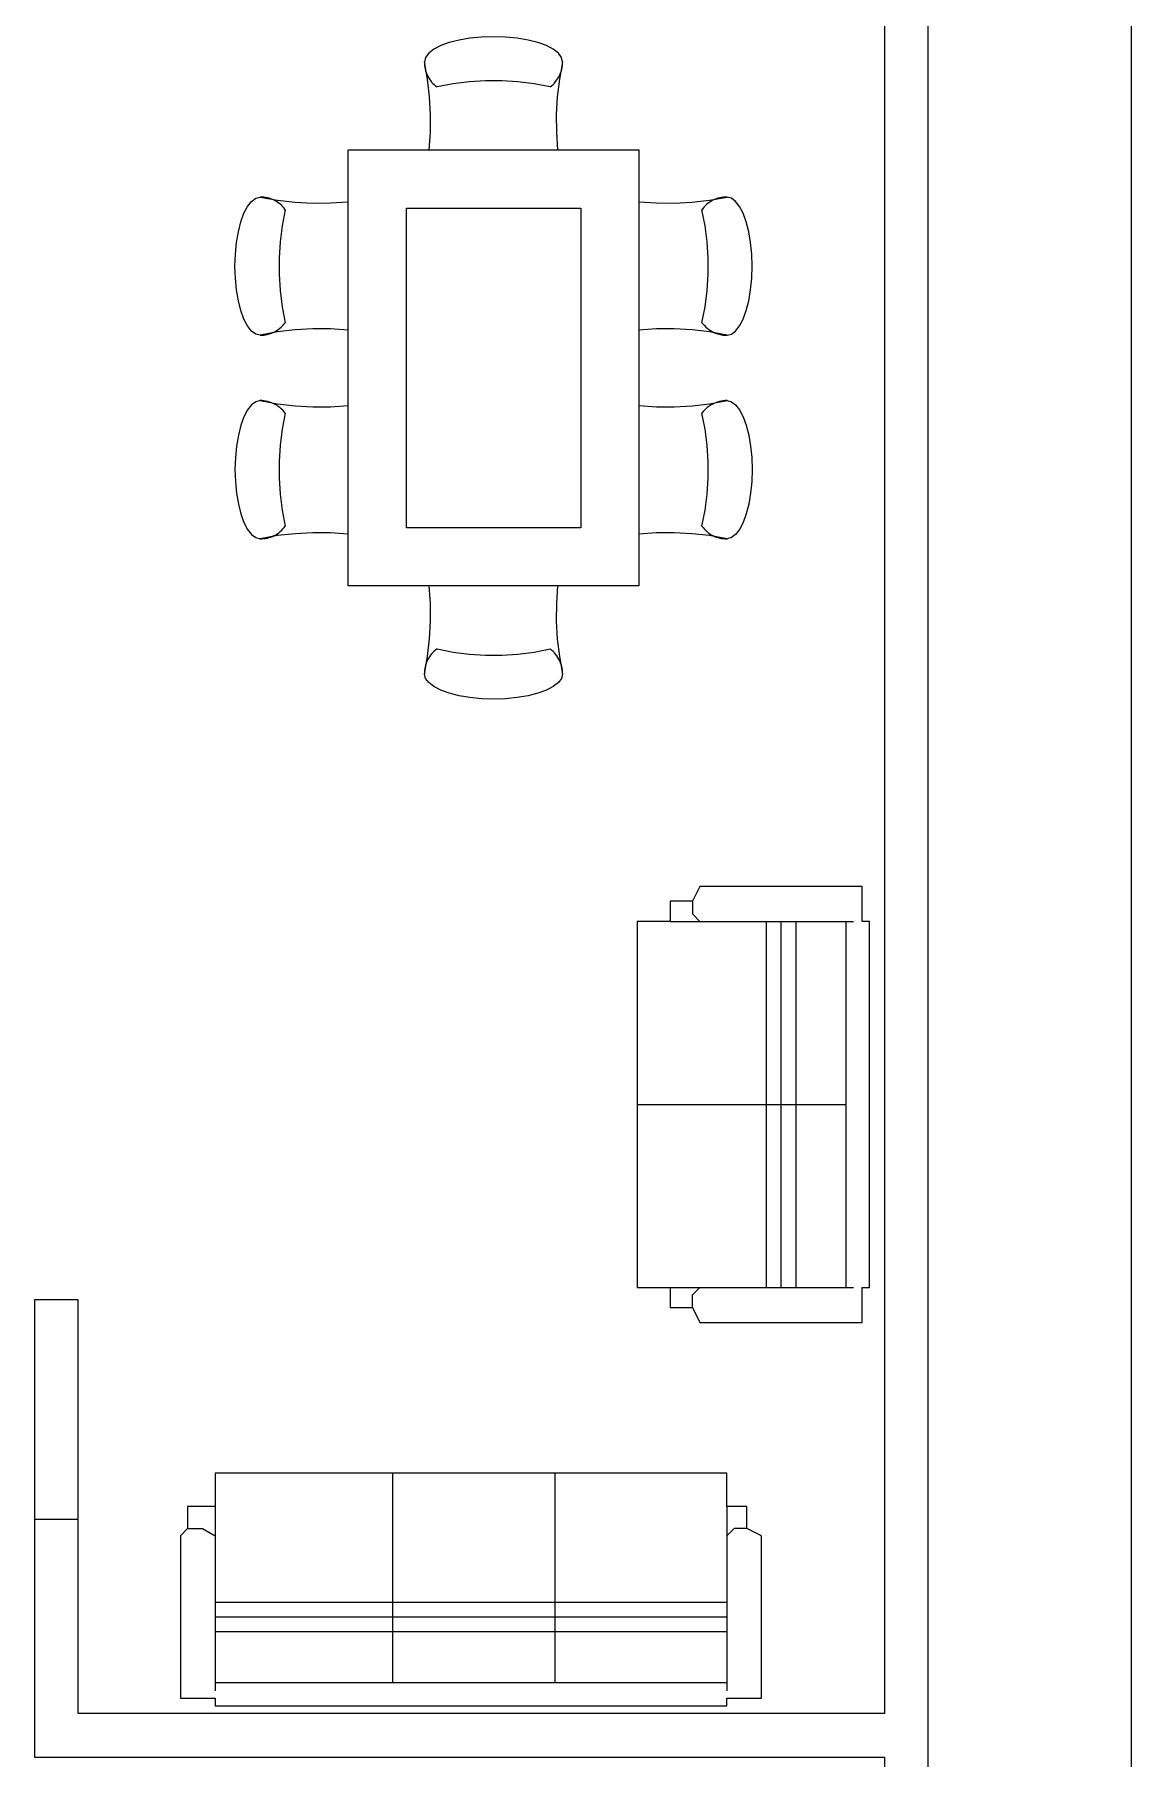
# Model space of a CAD drawing. Header units: metres. Extents: x -3.9 to 2.8, y -6.7 to 8.3.
# Drawn here: x -1.01 to 2.76, y -1.7 to 4.24 of the extents above; entities that cross this region are included whole.
import ezdxf

# ---------------------------------------------------------------- set-up
doc = ezdxf.new("R2010")
doc.units = ezdxf.units.M
doc.linetypes.add('DASHED', pattern=[19.05, 12.7, -6.35])
doc.layers.add('SectionCutEdges', color=7, linetype='Continuous')

msp = doc.modelspace()

# ---------------------------------------------------------------- linework, layer by layer
for p, q in [((2.0649, -1.6908), (2.0649, 4.8092)), ((0.4509, 4.2174), (0.417, 4.2088)), ((0.4884, 4.2238), (0.4509, 4.2174)), ((0.5284, 4.2277), (0.4884, 4.2238)), ((0.5697, 4.229), (0.5284, 4.2277)), ((0.6109, 4.2277), (0.5697, 4.229)), ((0.6509, 4.2238), (0.6109, 4.2277)), ((0.6884, 4.2174), (0.6509, 4.2238)), ((0.7223, 4.2088), (0.6884, 4.2174)), ((0.3358, 4.1576), (0.3322, 4.1426)), ((0.3465, 4.1722), (0.3358, 4.1576)), ((0.364, 4.1858), (0.3465, 4.1722)), ((0.3877, 4.1981), (0.364, 4.1858)), ((0.417, 4.2088), (0.3877, 4.1981)), ((0.7516, 4.1981), (0.7223, 4.2088)), ((0.7753, 4.1858), (0.7516, 4.1981)), ((0.7928, 4.1722), (0.7753, 4.1858)), ((0.8036, 4.1576), (0.7928, 4.1722)), ((0.8072, 4.1426), (0.8036, 4.1576)), ((0.3322, 4.1426), (0.3321, 4.1363)), ((0.3321, 4.1363), (0.3324, 4.13)), ((0.3425, 4.0825), (0.3322, 4.1426)), ((0.3324, 4.13), (0.3332, 4.1238)), ((0.3332, 4.1238), (0.3343, 4.1176)), ((0.3343, 4.1176), (0.3358, 4.1115)), ((0.3358, 4.1115), (0.3377, 4.1055)), ((0.3377, 4.1055), (0.34, 4.0996)), ((0.34, 4.0996), (0.3426, 4.0939)), ((0.3426, 4.0939), (0.3456, 4.0883)), ((0.7944, 4.0913), (0.7974, 4.0973)), ((0.8072, 4.1426), (0.796, 4.0826)), ((0.7974, 4.0973), (0.8, 4.1034)), ((0.8, 4.1034), (0.8022, 4.1097)), ((0.8022, 4.1097), (0.804, 4.1162)), ((0.804, 4.1162), (0.8054, 4.1227)), ((0.8054, 4.1227), (0.8064, 4.1293)), ((0.8064, 4.1293), (0.807, 4.136)), ((0.807, 4.136), (0.8072, 4.1426)), ((0.3493, 4.0219), (0.3425, 4.0825)), ((0.3456, 4.0883), (0.3489, 4.083)), ((0.3489, 4.083), (0.3526, 4.0779)), ((0.3526, 4.0779), (0.3566, 4.073)), ((0.3566, 4.073), (0.3609, 4.0684)), ((0.3609, 4.0684), (0.3655, 4.064)), ((0.3655, 4.064), (0.3703, 4.06)), ((0.3703, 4.06), (0.3754, 4.0563)), ((0.4303, 4.0668), (0.3754, 4.0563)), ((0.4858, 4.0739), (0.4303, 4.0668)), ((0.5417, 4.0774), (0.4858, 4.0739)), ((0.5977, 4.0774), (0.5417, 4.0774)), ((0.6535, 4.0739), (0.5977, 4.0774)), ((0.709, 4.0668), (0.6535, 4.0739)), ((0.764, 4.0563), (0.709, 4.0668)), ((0.764, 4.0563), (0.7692, 4.0604)), ((0.7692, 4.0604), (0.7742, 4.0649)), ((0.7742, 4.0649), (0.7789, 4.0696)), ((0.7789, 4.0696), (0.7833, 4.0747)), ((0.7833, 4.0747), (0.7873, 4.08)), ((0.7873, 4.08), (0.791, 4.0855)), ((0.796, 4.0826), (0.7888, 4.022)), ((0.791, 4.0855), (0.7944, 4.0913)), ((0.3525, 3.9611), (0.3493, 4.0219)), ((0.7888, 4.022), (0.7853, 3.9611)), ((0.3521, 3.9001), (0.3525, 3.9611)), ((0.7853, 3.9611), (0.7858, 3.9001)), ((0.3481, 3.8392), (0.3521, 3.9001)), ((0.7858, 3.9001), (0.7901, 3.8392)), ((0.0697, 3.8392), (1.0697, 3.8392)), ((0.0697, 2.3392), (0.0697, 3.8392)), ((1.0697, 3.8392), (1.0697, 2.3392)), ((-0.2999, 3.5919), (-0.2892, 3.6212)), ((-0.2892, 3.6212), (-0.2769, 3.6449)), ((-0.2769, 3.6449), (-0.2633, 3.6624)), ((-0.2633, 3.6624), (-0.2487, 3.6731)), ((-0.2487, 3.6731), (-0.2337, 3.6767)), ((-0.2274, 3.6768), (-0.2337, 3.6767)), ((-0.2337, 3.6767), (-0.1736, 3.6664)), ((-0.2211, 3.6765), (-0.2274, 3.6768)), ((-0.2149, 3.6757), (-0.2211, 3.6765)), ((-0.2087, 3.6746), (-0.2149, 3.6757)), ((-0.2026, 3.6731), (-0.2087, 3.6746)), ((-0.1965, 3.6712), (-0.2026, 3.6731)), ((-0.1907, 3.6689), (-0.1965, 3.6712)), ((-0.185, 3.6663), (-0.1907, 3.6689)), ((-0.1794, 3.6633), (-0.185, 3.6663)), ((-0.1741, 3.66), (-0.1794, 3.6633)), ((-0.1689, 3.6563), (-0.1741, 3.66)), ((-0.1736, 3.6664), (-0.113, 3.6596)), ((-0.1641, 3.6523), (-0.1689, 3.6563)), ((-0.1595, 3.648), (-0.1641, 3.6523)), ((-0.1551, 3.6435), (-0.1595, 3.648)), ((-0.1474, 3.6335), (-0.1579, 3.5786)), ((-0.1511, 3.6386), (-0.1551, 3.6435)), ((-0.1474, 3.6335), (-0.1511, 3.6386)), ((-0.113, 3.6596), (-0.0521, 3.6564)), ((-0.0521, 3.6564), (0.0088, 3.6568)), ((0.0088, 3.6568), (0.0697, 3.6608)), ((0.2697, 3.6392), (0.8697, 3.6392)), ((0.2697, 2.5392), (0.2697, 3.6392)), ((0.8697, 3.6392), (0.8697, 2.5392)), ((1.0697, 3.6608), (1.1305, 3.6568)), ((1.1305, 3.6568), (1.1915, 3.6564)), ((1.1915, 3.6564), (1.2524, 3.6596)), ((1.2524, 3.6596), (1.313, 3.6664)), ((1.2904, 3.6386), (1.2867, 3.6335)), ((1.2973, 3.5786), (1.2867, 3.6335)), ((1.2945, 3.6435), (1.2904, 3.6386)), ((1.2988, 3.648), (1.2945, 3.6435)), ((1.3034, 3.6523), (1.2988, 3.648)), ((1.3083, 3.6563), (1.3034, 3.6523)), ((1.3134, 3.66), (1.3083, 3.6563)), ((1.313, 3.6664), (1.3731, 3.6767)), ((1.3188, 3.6633), (1.3134, 3.66)), ((1.3243, 3.6663), (1.3188, 3.6633)), ((1.33, 3.6689), (1.3243, 3.6663)), ((1.3359, 3.6712), (1.33, 3.6689)), ((1.3419, 3.6731), (1.3359, 3.6712)), ((1.348, 3.6746), (1.3419, 3.6731)), ((1.3542, 3.6757), (1.348, 3.6746)), ((1.3605, 3.6765), (1.3542, 3.6757)), ((1.3668, 3.6768), (1.3605, 3.6765)), ((1.3731, 3.6767), (1.3668, 3.6768)), ((1.3881, 3.6731), (1.3731, 3.6767)), ((1.4026, 3.6624), (1.3881, 3.6731)), ((1.4162, 3.6449), (1.4026, 3.6624)), ((1.4286, 3.6212), (1.4162, 3.6449)), ((1.4392, 3.5919), (1.4286, 3.6212)), ((-0.3085, 3.558), (-0.2999, 3.5919)), ((-0.1579, 3.5786), (-0.165, 3.5231)), ((1.3043, 3.5231), (1.2973, 3.5786)), ((1.4479, 3.558), (1.4392, 3.5919)), ((-0.3188, 3.4805), (-0.3149, 3.5205)), ((-0.3149, 3.5205), (-0.3085, 3.558)), ((-0.165, 3.5231), (-0.1685, 3.4672)), ((1.3079, 3.4672), (1.3043, 3.5231)), ((1.4542, 3.5205), (1.4479, 3.558)), ((1.4581, 3.4805), (1.4542, 3.5205)), ((-0.3201, 3.4392), (-0.3188, 3.4805)), ((-0.1685, 3.4672), (-0.1685, 3.4113)), ((1.3079, 3.4113), (1.3079, 3.4672)), ((1.4594, 3.4392), (1.4581, 3.4805)), ((-0.3188, 3.398), (-0.3201, 3.4392)), ((-0.3149, 3.358), (-0.3188, 3.398)), ((-0.1685, 3.4113), (-0.165, 3.3554)), ((1.3043, 3.3554), (1.3079, 3.4113)), ((1.4542, 3.358), (1.4581, 3.398)), ((1.4581, 3.398), (1.4594, 3.4392)), ((-0.3085, 3.3205), (-0.3149, 3.358)), ((-0.165, 3.3554), (-0.1579, 3.2999)), ((1.2973, 3.2999), (1.3043, 3.3554)), ((1.4479, 3.3205), (1.4542, 3.358)), ((-0.2999, 3.2866), (-0.3085, 3.3205)), ((-0.2892, 3.2573), (-0.2999, 3.2866)), ((-0.1579, 3.2999), (-0.1474, 3.2449)), ((1.2867, 3.2449), (1.2973, 3.2999)), ((1.4286, 3.2573), (1.4392, 3.2866)), ((1.4392, 3.2866), (1.4479, 3.3205)), ((-0.2769, 3.2336), (-0.2892, 3.2573)), ((-0.2633, 3.2161), (-0.2769, 3.2336)), ((-0.2487, 3.2054), (-0.2633, 3.2161)), ((-0.2337, 3.2017), (-0.2487, 3.2054)), ((-0.1737, 3.2129), (-0.2337, 3.2017)), ((-0.2204, 3.2025), (-0.2138, 3.2035)), ((-0.2138, 3.2035), (-0.2073, 3.2049)), ((-0.2073, 3.2049), (-0.2008, 3.2067)), ((-0.2008, 3.2067), (-0.1945, 3.209)), ((-0.1945, 3.209), (-0.1884, 3.2116)), ((-0.1884, 3.2116), (-0.1824, 3.2145)), ((-0.1824, 3.2145), (-0.1766, 3.2179)), ((-0.1766, 3.2179), (-0.1711, 3.2216)), ((-0.1131, 3.2202), (-0.1737, 3.2129)), ((-0.1711, 3.2216), (-0.1658, 3.2257)), ((-0.1658, 3.2257), (-0.1607, 3.23)), ((-0.1607, 3.23), (-0.156, 3.2347)), ((-0.156, 3.2347), (-0.1515, 3.2397)), ((-0.1515, 3.2397), (-0.1474, 3.2449)), ((-0.0522, 3.2236), (-0.1131, 3.2202)), ((0.0088, 3.2232), (-0.0522, 3.2236)), ((0.0697, 3.2188), (0.0088, 3.2232)), ((1.1305, 3.2232), (1.0697, 3.2188)), ((1.1916, 3.2236), (1.1305, 3.2232)), ((1.2525, 3.2202), (1.1916, 3.2236)), ((1.3131, 3.2129), (1.2525, 3.2202)), ((1.2867, 3.2449), (1.2908, 3.2397)), ((1.2908, 3.2397), (1.2953, 3.2347)), ((1.2953, 3.2347), (1.3001, 3.23)), ((1.3001, 3.23), (1.3051, 3.2257)), ((1.3051, 3.2257), (1.3104, 3.2216)), ((1.3104, 3.2216), (1.316, 3.2179)), ((1.3731, 3.2017), (1.3131, 3.2129)), ((1.316, 3.2179), (1.3218, 3.2145)), ((1.3218, 3.2145), (1.3277, 3.2116)), ((1.3277, 3.2116), (1.3339, 3.209)), ((1.3339, 3.209), (1.3402, 3.2067)), ((1.3402, 3.2067), (1.3466, 3.2049)), ((1.3466, 3.2049), (1.3531, 3.2035)), ((1.3531, 3.2035), (1.3597, 3.2025)), ((1.3731, 3.2017), (1.3881, 3.2054)), ((1.3881, 3.2054), (1.4026, 3.2161)), ((1.4026, 3.2161), (1.4162, 3.2336)), ((1.4162, 3.2336), (1.4286, 3.2573)), ((-0.2337, 3.2017), (-0.227, 3.2019)), ((-0.227, 3.2019), (-0.2204, 3.2025)), ((1.3597, 3.2025), (1.3664, 3.2019)), ((1.3664, 3.2019), (1.3731, 3.2017)), ((-0.2487, 2.9731), (-0.2633, 2.9624)), ((-0.2337, 2.9767), (-0.2487, 2.9731)), ((-0.2337, 2.9767), (-0.1737, 2.9656)), ((-0.227, 2.9766), (-0.2337, 2.9767)), ((-0.2204, 2.976), (-0.227, 2.9766)), ((-0.2138, 2.975), (-0.2204, 2.976)), ((-0.2073, 2.9736), (-0.2138, 2.975)), ((-0.2008, 2.9717), (-0.2073, 2.9736)), ((-0.1945, 2.9695), (-0.2008, 2.9717)), ((-0.1884, 2.9669), (-0.1945, 2.9695)), ((-0.1824, 2.9639), (-0.1884, 2.9669)), ((1.3131, 2.9656), (1.3731, 2.9767)), ((1.3277, 2.9669), (1.3218, 2.9639)), ((1.3339, 2.9695), (1.3277, 2.9669)), ((1.3402, 2.9717), (1.3339, 2.9695)), ((1.3466, 2.9736), (1.3402, 2.9717)), ((1.3531, 2.975), (1.3466, 2.9736)), ((1.3597, 2.976), (1.3531, 2.975)), ((1.3664, 2.9766), (1.3597, 2.976)), ((1.3731, 2.9767), (1.3664, 2.9766)), ((1.3731, 2.9767), (1.3881, 2.9731)), ((1.3881, 2.9731), (1.4026, 2.9624)), ((-0.2892, 2.9212), (-0.2999, 2.8919)), ((-0.2769, 2.9449), (-0.2892, 2.9212)), ((-0.2633, 2.9624), (-0.2769, 2.9449)), ((-0.1766, 2.9606), (-0.1824, 2.9639)), ((-0.1711, 2.9569), (-0.1766, 2.9606)), ((-0.1737, 2.9656), (-0.1131, 2.9583)), ((-0.1658, 2.9528), (-0.1711, 2.9569)), ((-0.1607, 2.9484), (-0.1658, 2.9528)), ((-0.156, 2.9438), (-0.1607, 2.9484)), ((-0.1474, 2.9335), (-0.1579, 2.8786)), ((-0.1515, 2.9388), (-0.156, 2.9438)), ((-0.1474, 2.9335), (-0.1515, 2.9388)), ((-0.1131, 2.9583), (-0.0522, 2.9549)), ((-0.0522, 2.9549), (0.0088, 2.9553)), ((0.0088, 2.9553), (0.0697, 2.9596)), ((1.0697, 2.9596), (1.1305, 2.9553)), ((1.1305, 2.9553), (1.1916, 2.9549)), ((1.1916, 2.9549), (1.2525, 2.9583)), ((1.2525, 2.9583), (1.3131, 2.9656)), ((1.2908, 2.9388), (1.2867, 2.9335)), ((1.2973, 2.8786), (1.2867, 2.9335)), ((1.2953, 2.9438), (1.2908, 2.9388)), ((1.3001, 2.9484), (1.2953, 2.9438)), ((1.3051, 2.9528), (1.3001, 2.9484)), ((1.3104, 2.9569), (1.3051, 2.9528)), ((1.316, 2.9606), (1.3104, 2.9569)), ((1.3218, 2.9639), (1.316, 2.9606)), ((1.4026, 2.9624), (1.4162, 2.9449)), ((1.4162, 2.9449), (1.4286, 2.9212)), ((1.4286, 2.9212), (1.4392, 2.8919)), ((-0.3085, 2.858), (-0.3149, 2.8205)), ((-0.2999, 2.8919), (-0.3085, 2.858)), ((-0.1579, 2.8786), (-0.165, 2.8231)), ((1.3043, 2.8231), (1.2973, 2.8786)), ((1.4392, 2.8919), (1.4479, 2.858)), ((1.4479, 2.858), (1.4542, 2.8205)), ((-0.3149, 2.8205), (-0.3188, 2.7805)), ((-0.165, 2.8231), (-0.1685, 2.7672)), ((1.3079, 2.7672), (1.3043, 2.8231)), ((1.4542, 2.8205), (1.4581, 2.7805)), ((-0.3188, 2.7805), (-0.3201, 2.7392)), ((-0.3201, 2.7392), (-0.3188, 2.698)), ((-0.1685, 2.7672), (-0.1685, 2.7113)), ((1.3079, 2.7113), (1.3079, 2.7672)), ((1.4581, 2.7805), (1.4594, 2.7392)), ((1.4594, 2.7392), (1.4581, 2.698)), ((-0.3188, 2.698), (-0.3149, 2.658)), ((-0.1685, 2.7113), (-0.165, 2.6554)), ((1.3043, 2.6554), (1.3079, 2.7113)), ((1.4581, 2.698), (1.4542, 2.658)), ((-0.3149, 2.658), (-0.3085, 2.6205)), ((-0.3085, 2.6205), (-0.2999, 2.5866)), ((-0.165, 2.6554), (-0.1579, 2.5999)), ((1.2973, 2.5999), (1.3043, 2.6554)), ((1.4479, 2.6205), (1.4392, 2.5866)), ((1.4542, 2.658), (1.4479, 2.6205)), ((-0.2999, 2.5866), (-0.2892, 2.5573)), ((-0.2892, 2.5573), (-0.2769, 2.5336)), ((-0.1579, 2.5999), (-0.1474, 2.5449)), ((1.2867, 2.5449), (1.2973, 2.5999)), ((1.4286, 2.5573), (1.4162, 2.5336)), ((1.4392, 2.5866), (1.4286, 2.5573)), ((-0.2769, 2.5336), (-0.2633, 2.5161)), ((-0.2633, 2.5161), (-0.2487, 2.5054)), ((-0.2487, 2.5054), (-0.2337, 2.5017)), ((-0.1736, 2.5121), (-0.2337, 2.5017)), ((-0.2337, 2.5017), (-0.2274, 2.5017)), ((-0.2274, 2.5017), (-0.2211, 2.502)), ((-0.2211, 2.502), (-0.2149, 2.5027)), ((-0.2149, 2.5027), (-0.2087, 2.5039)), ((-0.2087, 2.5039), (-0.2026, 2.5054)), ((-0.2026, 2.5054), (-0.1965, 2.5073)), ((-0.1965, 2.5073), (-0.1907, 2.5095)), ((-0.1907, 2.5095), (-0.185, 2.5122)), ((-0.185, 2.5122), (-0.1794, 2.5152)), ((-0.1794, 2.5152), (-0.1741, 2.5185)), ((-0.1741, 2.5185), (-0.1689, 2.5222)), ((-0.113, 2.5189), (-0.1736, 2.5121)), ((-0.1689, 2.5222), (-0.1641, 2.5262)), ((-0.1641, 2.5262), (-0.1595, 2.5304)), ((-0.1595, 2.5304), (-0.1551, 2.535)), ((-0.1551, 2.535), (-0.1511, 2.5399)), ((-0.1511, 2.5399), (-0.1474, 2.5449)), ((-0.0521, 2.5221), (-0.113, 2.5189)), ((0.0088, 2.5216), (-0.0521, 2.5221)), ((0.0697, 2.5176), (0.0088, 2.5216)), ((0.8697, 2.5392), (0.2697, 2.5392)), ((1.1305, 2.5216), (1.0697, 2.5176)), ((1.1915, 2.5221), (1.1305, 2.5216)), ((1.2524, 2.5189), (1.1915, 2.5221)), ((1.313, 2.5121), (1.2524, 2.5189)), ((1.2867, 2.5449), (1.2904, 2.5399)), ((1.2904, 2.5399), (1.2945, 2.535)), ((1.2945, 2.535), (1.2988, 2.5304)), ((1.2988, 2.5304), (1.3034, 2.5262)), ((1.3034, 2.5262), (1.3083, 2.5222)), ((1.3083, 2.5222), (1.3134, 2.5185)), ((1.3731, 2.5017), (1.313, 2.5121)), ((1.3134, 2.5185), (1.3188, 2.5152)), ((1.3188, 2.5152), (1.3243, 2.5122)), ((1.3243, 2.5122), (1.33, 2.5095)), ((1.33, 2.5095), (1.3359, 2.5073)), ((1.3359, 2.5073), (1.3419, 2.5054)), ((1.3419, 2.5054), (1.348, 2.5039)), ((1.348, 2.5039), (1.3542, 2.5027)), ((1.3542, 2.5027), (1.3605, 2.502)), ((1.3605, 2.502), (1.3668, 2.5017)), ((1.3668, 2.5017), (1.3731, 2.5017)), ((1.3881, 2.5054), (1.3731, 2.5017)), ((1.4026, 2.5161), (1.3881, 2.5054)), ((1.4162, 2.5336), (1.4026, 2.5161)), ((1.0697, 2.3392), (0.0697, 2.3392)), ((0.3521, 2.2784), (0.3481, 2.3392)), ((0.7901, 2.3392), (0.7858, 2.2784)), ((0.3525, 2.2174), (0.3521, 2.2784)), ((0.7858, 2.2784), (0.7853, 2.2174)), ((0.3493, 2.1565), (0.3525, 2.2174)), ((0.7853, 2.2174), (0.7888, 2.1564)), ((0.3425, 2.0959), (0.3493, 2.1565)), ((0.7888, 2.1564), (0.796, 2.0958)), ((0.3322, 2.0358), (0.3425, 2.0959)), ((0.34, 2.0789), (0.3377, 2.073)), ((0.3426, 2.0846), (0.34, 2.0789)), ((0.3456, 2.0902), (0.3426, 2.0846)), ((0.3489, 2.0955), (0.3456, 2.0902)), ((0.3526, 2.1006), (0.3489, 2.0955)), ((0.3566, 2.1055), (0.3526, 2.1006)), ((0.3609, 2.1101), (0.3566, 2.1055)), ((0.3655, 2.1144), (0.3609, 2.1101)), ((0.3703, 2.1185), (0.3655, 2.1144)), ((0.3754, 2.1222), (0.3703, 2.1185)), ((0.3754, 2.1222), (0.4303, 2.1117)), ((0.4303, 2.1117), (0.4858, 2.1046)), ((0.4858, 2.1046), (0.5417, 2.1011)), ((0.5417, 2.1011), (0.5977, 2.1011)), ((0.5977, 2.1011), (0.6535, 2.1046)), ((0.6535, 2.1046), (0.709, 2.1117)), ((0.709, 2.1117), (0.764, 2.1222)), ((0.7692, 2.1181), (0.764, 2.1222)), ((0.7742, 2.1136), (0.7692, 2.1181)), ((0.7789, 2.1088), (0.7742, 2.1136)), ((0.7833, 2.1038), (0.7789, 2.1088)), ((0.7873, 2.0985), (0.7833, 2.1038)), ((0.791, 2.0929), (0.7873, 2.0985)), ((0.7944, 2.0872), (0.791, 2.0929)), ((0.7974, 2.0812), (0.7944, 2.0872)), ((0.796, 2.0958), (0.8072, 2.0358)), ((0.8, 2.075), (0.7974, 2.0812)), ((0.3324, 2.0484), (0.3321, 2.0421)), ((0.3321, 2.0421), (0.3322, 2.0358)), ((0.3358, 2.0209), (0.3322, 2.0358)), ((0.3332, 2.0547), (0.3324, 2.0484)), ((0.3343, 2.0609), (0.3332, 2.0547)), ((0.3358, 2.067), (0.3343, 2.0609)), ((0.3377, 2.073), (0.3358, 2.067)), ((0.3465, 2.0063), (0.3358, 2.0209)), ((0.8036, 2.0209), (0.7928, 2.0063)), ((0.8022, 2.0687), (0.8, 2.075)), ((0.804, 2.0623), (0.8022, 2.0687)), ((0.8072, 2.0358), (0.8036, 2.0209)), ((0.8054, 2.0558), (0.804, 2.0623)), ((0.8064, 2.0492), (0.8054, 2.0558)), ((0.807, 2.0425), (0.8064, 2.0492)), ((0.8072, 2.0358), (0.807, 2.0425)), ((0.364, 1.9927), (0.3465, 2.0063)), ((0.3877, 1.9803), (0.364, 1.9927)), ((0.417, 1.9697), (0.3877, 1.9803)), ((0.4509, 1.9611), (0.417, 1.9697)), ((0.4884, 1.9547), (0.4509, 1.9611)), ((0.6884, 1.9611), (0.6509, 1.9547)), ((0.7223, 1.9697), (0.6884, 1.9611)), ((0.7516, 1.9803), (0.7223, 1.9697)), ((0.7753, 1.9927), (0.7516, 1.9803)), ((0.7928, 2.0063), (0.7753, 1.9927)), ((0.5284, 1.9508), (0.4884, 1.9547)), ((0.5697, 1.9495), (0.5284, 1.9508)), ((0.6109, 1.9508), (0.5697, 1.9495)), ((0.6509, 1.9547), (0.6109, 1.9508)), ((1.2537, 1.2541), (1.1775, 1.2541)), ((1.1775, 1.2541), (1.1775, 1.1849)), ((1.2791, 1.3049), (1.2537, 1.2541)), ((1.2537, 1.2541), (1.2537, 1.2103)), ((1.8379, 1.3049), (1.2791, 1.3049)), ((1.8379, 1.1849), (1.8379, 1.3049)), ((1.2537, 1.2103), (1.2791, 1.1849)), ((1.1775, 1.1849), (1.0633, 1.1849)), ((1.0633, 1.1849), (1.0633, -0.0751)), ((1.1775, 1.1849), (1.2791, 1.1849)), ((1.2791, 1.1849), (1.8087, 1.1849)), ((1.5077, 1.1849), (1.5077, -0.0751)), ((1.5585, 1.1849), (1.5585, -0.0751)), ((1.6093, 1.1849), (1.6093, -0.0751)), ((1.7833, -0.0751), (1.7833, 1.1849)), ((1.8633, 1.1849), (1.8379, 1.1849)), ((1.8633, -0.0751), (1.8633, 1.1849)), ((1.0633, 0.5549), (1.7833, 0.5549)), ((-1.0101, -0.1168), (-1.0101, -0.8718)), ((1.0633, -0.0751), (1.1775, -0.0751)), ((1.1775, -0.0751), (1.1775, -0.1443)), ((1.1775, -0.0751), (1.2791, -0.0751)), ((1.2537, -0.1005), (1.2791, -0.0751)), ((1.2537, -0.1443), (1.2537, -0.1005)), ((1.2791, -0.0751), (1.8087, -0.0751)), ((1.8379, -0.1951), (1.8379, -0.0751)), ((1.8379, -0.0751), (1.8633, -0.0751)), ((1.1775, -0.1443), (1.2537, -0.1443)), ((1.2537, -0.1443), (1.2791, -0.1951)), ((1.2791, -0.1951), (1.8379, -0.1951)), ((1.372, -0.7139), (-0.388, -0.7139)), ((-0.388, -0.7139), (-0.388, -0.8281)), ((0.222, -0.7139), (0.222, -1.4339)), ((0.7808, -0.7139), (0.7808, -1.4339)), ((1.372, -0.8281), (1.372, -0.7139)), ((-0.388, -0.8281), (-0.483, -0.8281)), ((-0.483, -0.8281), (-0.483, -0.9043)), ((-0.388, -0.8281), (-0.388, -0.9297)), ((1.4412, -0.8281), (1.372, -0.8281)), ((1.372, -0.8281), (1.372, -0.9297)), ((1.4412, -0.9043), (1.4412, -0.8281)), ((-1.0101, -0.8718), (-1.0101, -1.6908)), ((-0.483, -0.9043), (-0.508, -0.9297)), ((-0.508, -0.9297), (-0.508, -1.4885)), ((-0.483, -0.9043), (-0.4322, -0.9043)), ((-0.4322, -0.9043), (-0.388, -0.9297)), ((-0.388, -0.9297), (-0.388, -1.4631)), ((1.3974, -0.9043), (1.372, -0.9297)), ((1.372, -0.9297), (1.372, -1.4631)), ((1.4412, -0.9043), (1.3974, -0.9043)), ((1.492, -0.9297), (1.4412, -0.9043)), ((1.492, -1.4885), (1.492, -0.9297)), ((1.372, -1.1583), (-0.388, -1.1583)), ((1.372, -1.2091), (-0.388, -1.2091)), ((1.372, -1.2599), (-0.388, -1.2599)), ((-0.388, -1.4339), (1.372, -1.4339)), ((0.2099, -1.5408), (-0.8601, -1.5408)), ((-0.508, -1.4885), (-0.388, -1.4885)), ((-0.388, -1.4885), (-0.388, -1.5139)), ((-0.388, -1.5139), (1.372, -1.5139)), ((1.372, -1.5139), (1.372, -1.4885)), ((1.372, -1.4885), (1.492, -1.4885)), ((0.2099, -1.6908), (1.9149, -1.6908)), ((1.9149, -1.6908), (1.9149, -5.6282))]:
    msp.add_line(p, q)
at = {"linetype": 'DASHED'}
msp.add_line((2.7649, -3.7904), (2.7649, 4.8092), dxfattribs=at)
at = {"layer": 'SectionCutEdges'}
for p, q in [((1.9149, 4.8092), (1.9149, -1.5408)), ((2.0649, -2.3102), (2.0649, 4.8092)), ((-0.8601, -0.1168), (-1.0101, -0.1168)), ((-1.0101, -0.1168), (-1.0101, -0.8718)), ((-0.8601, -0.8718), (-0.8601, -0.1168)), ((-1.0101, -0.8718), (-0.8601, -0.8718)), ((-1.0101, -0.8718), (-1.0101, -1.6908)), ((-0.8601, -1.5408), (-0.8601, -0.8718)), ((1.9149, -1.5408), (-0.8601, -1.5408)), ((-1.0101, -1.6908), (1.9149, -1.6908)), ((1.9149, -1.6908), (1.9149, -2.3102))]:
    msp.add_line(p, q, dxfattribs=at)

doc.saveas('drawing.dxf')
